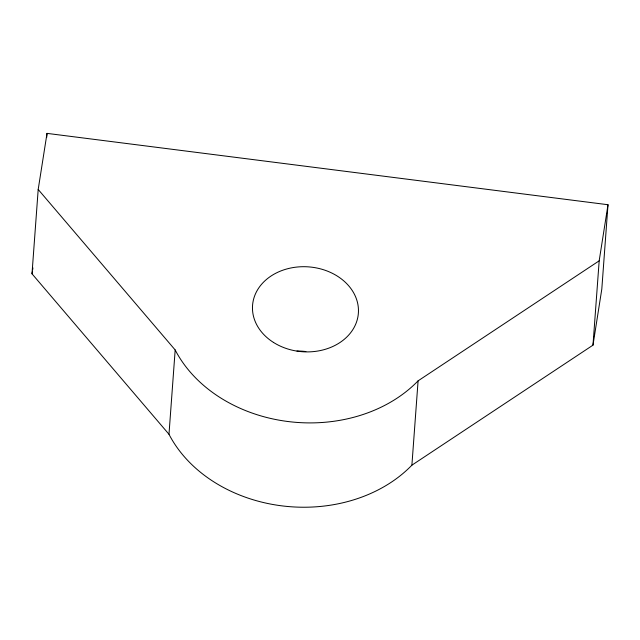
<?xml version="1.0" encoding="UTF-8"?>
<svg xmlns="http://www.w3.org/2000/svg" width="640" height="640" viewBox="0 0 640 640"><rect width="100%" height="100%" fill="white"/><g stroke="black" fill="none" stroke-linecap="round" stroke-linejoin="round"><path stroke-width="0.96" d="M32 273.808L38.192 189.472L47.016 133.376L608 204.728L601.808 289.056L592.984 345.152L411.896 465.176A141.488 113.44 4.2 0 1 168.984 434.28L32 273.808L32.312 271.84M46.72 137.344L47.016 133.376M168.984 434.28L175.176 349.952L38.192 189.472M411.896 465.176L418.088 380.848L599.176 260.824L608 204.728M592.984 345.152L599.176 260.824M32.616 269.864L32.928 267.896M296.968 351.032A53.056 42.544 4.2 0 1 305.88 351.552M418.088 380.848A141.488 113.44 4.2 0 1 175.176 349.952M273.432 342.392A53.056 42.544 4.2 0 0 358.048 315.992A53.056 42.544 4.2 0 0 284.888 269.52A53.056 42.544 4.2 0 0 273.432 342.392"/></g></svg>
